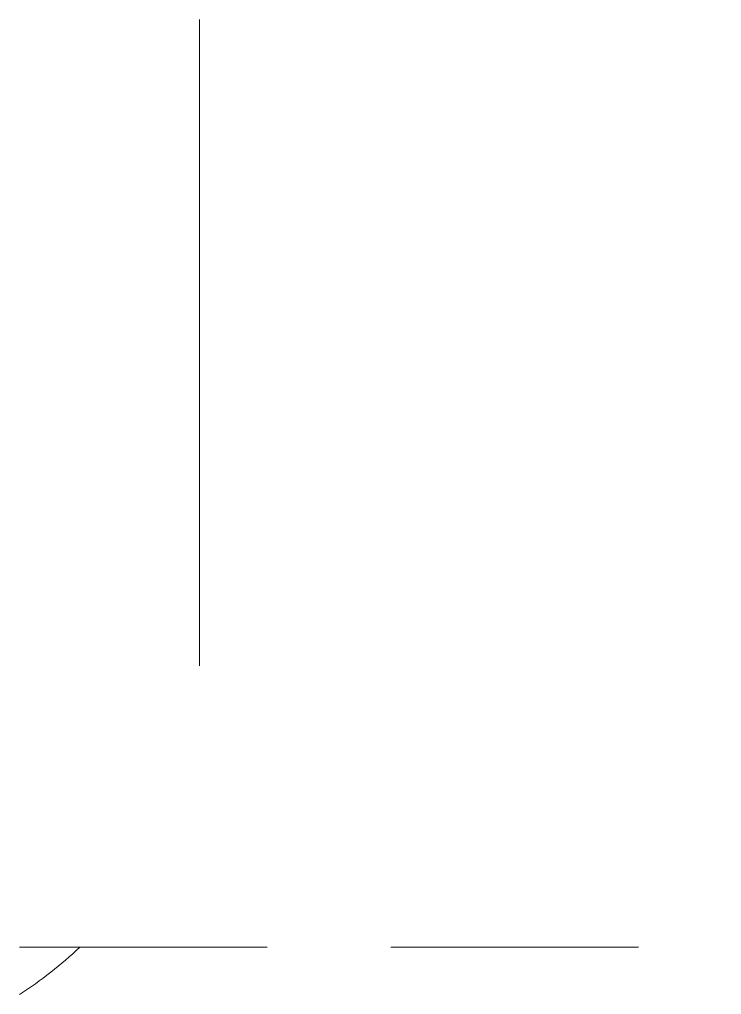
# Model space of a CAD drawing. Header units: millimetres. Extents: x 87.3 to 105.3, y 64.1 to 89.1.
import ezdxf

# ---------------------------------------------------------------- set-up
doc = ezdxf.new("R2010")
doc.units = ezdxf.units.MM
doc.linetypes.add('HIDDEN', pattern=[9.525, 6.35, -3.175])
doc.layers.add('04-BLOCKS-locomotive ... 04-BLOCK-cylinder_smokebox ... chimney', color=2, linetype='Continuous', lineweight=0)

msp = doc.modelspace()

# ---------------------------------------------------------------- linework, layer by layer
at = {"layer": '04-BLOCKS-locomotive ... 04-BLOCK-cylinder_smokebox ... chimney'}
msp.add_line((91.91, 89.052), (91.91, 72.479), dxfattribs=at)
at = {"layer": '04-BLOCKS-locomotive ... 04-BLOCK-cylinder_smokebox ... chimney', "linetype": 'HIDDEN', "lineweight": 5}
msp.add_line((87.293, 65.267), (105.293, 65.267), dxfattribs=at)
at = {"layer": '04-BLOCKS-locomotive ... 04-BLOCK-cylinder_smokebox ... chimney'}
msp.add_arc((81.91, 72.479), 10, 302.567, 313.8395, dxfattribs=at)

doc.saveas('drawing.dxf')
